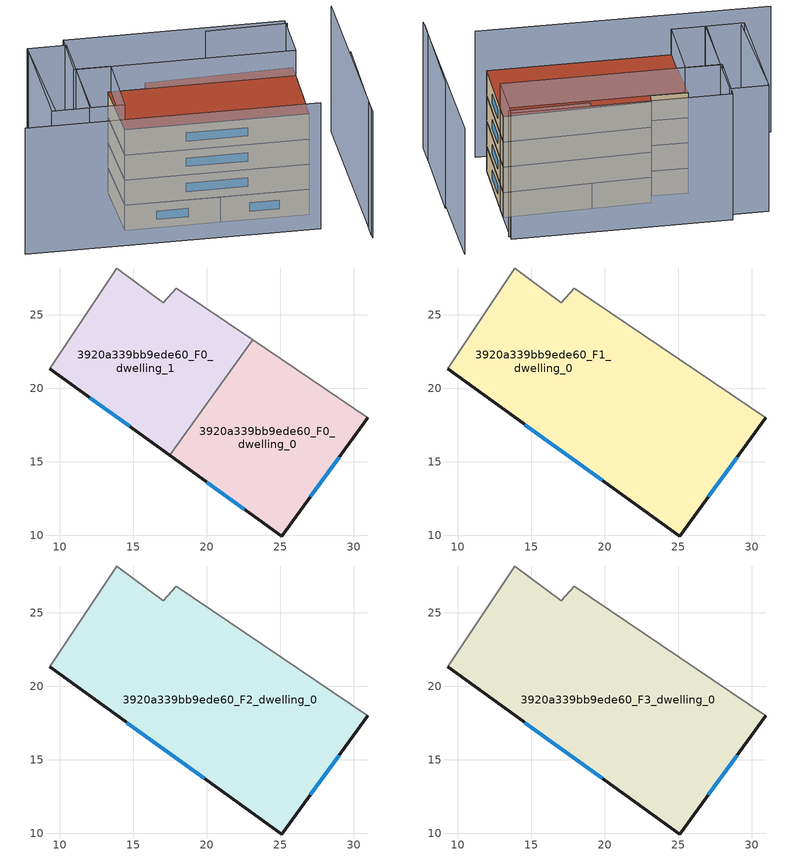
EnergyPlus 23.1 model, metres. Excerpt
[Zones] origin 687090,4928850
3920a339bb9ede60_F0_dwelling_0
 floor ground (EU_floor_Construction): 30.94,18.01 25.08,9.96 17.48,15.45 23.14,23.29 z0
 wall outside (EU_wall_Construction): 17.48,15.45 25.08,9.96 30.94,18.01 z0:3
 wall adiabatic (EU_wall_Construction): 30.94,18.01 23.14,23.29 z0:3
 wall to 3920a339bb9ede60_F0_dwelling_1 (EU_wall_Construction): 23.13,23.29 17.48,15.45 z0:3
 window (EU_Window_Construction): 27.04,12.64 28.99,15.33 / 20.01,13.62 22.55,11.79 z1:2
3920a339bb9ede60_F0_dwelling_1
 floor ground (EU_floor_Construction): 23.14,23.29 17.48,15.45 9.33,21.32 13.88,28.17 17.06,25.81 17.94,26.81 z0
 wall outside (EU_wall_Construction): 9.33,21.32 17.48,15.45 z0:3
 wall adiabatic (EU_wall_Construction): 23.14,23.29 17.94,26.81 17.06,25.81 13.88,28.17 9.33,21.32 z0:3
 window (EU_Window_Construction): 12.05,19.36 14.76,17.41 z1:2
3920a339bb9ede60_F1_dwelling_0
 floor to 3920a339bb9ede60_F0_dwelling_0 (EU_floor_Construction): 30.94,18.01 25.08,9.96 17.48,15.45 23.13,23.29 z3
 floor to 3920a339bb9ede60_F0_dwelling_1 (EU_floor_Construction): 23.13,23.29 17.48,15.45 9.33,21.32 13.88,28.17 17.06,25.81 17.94,26.81 z3
 wall outside (EU_wall_Construction): 9.33,21.32 25.08,9.96 30.94,18.01 z3:6
 wall adiabatic (EU_wall_Construction): 30.94,18.01 17.94,26.81 17.06,25.81 13.88,28.17 9.33,21.32 z3:6
 window (EU_Window_Construction): 27.04,12.64 28.99,15.33 / 14.58,17.53 19.84,13.75 z4:5
3920a339bb9ede60_F2_dwelling_0
 floor to 3920a339bb9ede60_F1_dwelling_0 (EU_floor_Construction): 30.94,18.01 25.08,9.96 9.33,21.32 13.88,28.17 17.06,25.81 17.94,26.81 z6
 wall outside (EU_wall_Construction): 9.33,21.32 25.08,9.96 30.94,18.01 z6:9
 wall adiabatic (EU_wall_Construction): 30.94,18.01 17.94,26.81 17.06,25.81 13.88,28.17 9.33,21.32 z6:9
 window (EU_Window_Construction): 27.04,12.64 28.99,15.33 / 14.58,17.53 19.84,13.75 z7:8
3920a339bb9ede60_F3_dwelling_0
 floor to 3920a339bb9ede60_F2_dwelling_0 (EU_floor_Construction): 30.94,18.01 25.08,9.96 9.33,21.32 13.88,28.17 17.06,25.81 17.94,26.81 z9
 wall outside (EU_wall_Construction): 9.33,21.32 25.08,9.96 30.94,18.01 z9:12
 wall adiabatic (EU_wall_Construction): 30.94,18.01 17.94,26.81 17.06,25.81 13.88,28.17 9.33,21.32 z9:12
 window (EU_Window_Construction): 27.04,12.64 28.99,15.33 / 14.58,17.53 19.84,13.75 z10:11
 roof outside (EU_roof_Construction): 25.08,9.96 30.94,18.01 17.94,26.81 17.06,25.81 13.88,28.17 9.33,21.32 z12
shading: -1.41,25.28 23.79,7.03 / 26.48,2.29 33.73,12.29 / 26.21,1.84 39.22,20.51 / 33.45,21.22 26.35,26.11 / 10.46,36.37 3.43,25.66 / 6.31,23.44 11.14,30.19 / 11.14,30.19 14.15,28.04 / 14.15,28.04 9.31,21.29 / 9.31,21.29 6.31,23.44 / 33.64,21.76 29.92,16.58 / 29.92,16.58 10.92,30.22 / 10.92,30.22 14.64,35.41 / 14.64,35.41 33.64,21.76 / 3.05,25.75 10.76,36.8 / 10.76,36.8 14.12,34.46 / 14.12,34.46 6.4,23.4 / 6.4,23.4 3.05,25.75 z0:15
[Building]
EU S2 Campaign: North Axis=0; Terrain=City; Solar Distribution=FullExterior
[Site:Location]
Bologna: Latitude=44.5; Longitude=11.25; Time Zone=1; Elevation=37
[SizingPeriod:WeatherFileDays]
AnnualSizingPeriod: Begin Month=1; Begin Day of Month=1; End Month=12; End Day of Month=31; Day of Week for Start Day=Monday; Use Weather File Daylight Saving Period=No; Use Weather File Rain and Snow Indicators=No
[MATERIAL]
EU_InternalMass_Material: Roughness=MediumRough; Thickness=0.1; Conductivity=1; Density=1800; Specific Heat=900; Thermal Absorptance=0.9; Solar Absorptance=0.7; Visible Absorptance=0.7
[MATERIAL:NOMASS] Roughness=MediumRough; Thermal Absorptance=0.9; Solar Absorptance=0.7; Visible Absorptance=0.7
Name | Thermal Resistance
EU_wall_NoMass | 0.937881
EU_roof_NoMass | 0.548572
EU_floor_NoMass | 0.71348
[WINDOWMATERIAL:SIMPLEGLAZINGSYSTEM]
EU_Window_SimpleGlazing: UFactor=4.25633; Solar Heat Gain Coefficient=0.85; Visible Transmittance=0.85
[CONSTRUCTION]
EU_wall_Construction: EU_wall_NoMass
EU_roof_Construction: EU_roof_NoMass
EU_floor_Construction: EU_floor_NoMass
EU_InternalMass_Construction: EU_InternalMass_Material
EU_Window_Construction: EU_Window_SimpleGlazing
[ZONE] Type=1; Multiplier=1; Ceiling Height=autocalculate; Floor Area=autocalculate; Part of Total Floor Area=Yes
Name | Volume
3920a339bb9ede60_F0_dwelling_0 | 276.906
3920a339bb9ede60_F1_dwelling_0 | 553.819
3920a339bb9ede60_F2_dwelling_0; 3920a339bb9ede60_F3_dwelling_0 | 553.838
3920a339bb9ede60_F0_dwelling_1 | 276.917
[INTERNALMASS] Construction=EU_InternalMass_Construction
Name | Zone or ZoneList | Surface Area
3920a339bb9ede60_F0_dwelling_0_EU_InternalMass | 3920a339bb9ede60_F0_dwelling_0 | 92.3015
3920a339bb9ede60_F0_dwelling_1_EU_InternalMass | 3920a339bb9ede60_F0_dwelling_1 | 92.306
3920a339bb9ede60_F1_dwelling_0_EU_InternalMass | 3920a339bb9ede60_F1_dwelling_0 | 184.613
3920a339bb9ede60_F2_dwelling_0_EU_InternalMass | 3920a339bb9ede60_F2_dwelling_0 | 184.613
3920a339bb9ede60_F3_dwelling_0_EU_InternalMass | 3920a339bb9ede60_F3_dwelling_0 | 184.613
[OTHEREQUIPMENT] Fuel Type=Electricity; Design Level Calculation Method=Watts/Area; Power per Zone Floor Area=1; Fraction Latent=0; Fraction Radiant=0; Fraction Lost=0; Carbon Dioxide Generation Rate=0; EndUse Subcategory=EU_Step8_InternalGains
Name | Zone or ZoneList or Space or SpaceList | Schedule
EU_Step8_InternalGain_3920a339bb9ede60_F0_dwelling_0_f000 | 3920a339bb9ede60_F0_dwelling_0 | EU_Step8_GainSchedule_3920a339bb9ede60_F0_dwelling_0_f000
EU_Step8_InternalGain_3920a339bb9ede60_F0_dwelling_1_f000 | 3920a339bb9ede60_F0_dwelling_1 | EU_Step8_GainSchedule_3920a339bb9ede60_F0_dwelling_1_f000
EU_Step8_InternalGain_3920a339bb9ede60_F1_dwelling_0_f000 | 3920a339bb9ede60_F1_dwelling_0 | EU_Step8_GainSchedule_3920a339bb9ede60_F1_dwelling_0_f000
EU_Step8_InternalGain_3920a339bb9ede60_F2_dwelling_0_f000 | 3920a339bb9ede60_F2_dwelling_0 | EU_Step8_GainSchedule_3920a339bb9ede60_F2_dwelling_0_f000
EU_Step8_InternalGain_3920a339bb9ede60_F3_dwelling_0_f000 | 3920a339bb9ede60_F3_dwelling_0 | EU_Step8_GainSchedule_3920a339bb9ede60_F3_dwelling_0_f000
[ZONEVENTILATION:DESIGNFLOWRATE] Schedule=EU_AlwaysOn; Design Flow Rate Calculation Method=AirChanges/Hour; Air Changes per Hour=0.687892; Ventilation Type=Natural; Fan Pressure Rise=0; Fan Total Efficiency=1; Constant Term Coefficient=1; Temperature Term Coefficient=0; Velocity Term Coefficient=0; Velocity Squared Term Coefficient=0; Minimum Indoor Temperature=-100; Maximum Indoor Temperature=100; Delta Temperature=-100; Minimum Outdoor Temperature=-100; Maximum Outdoor Temperature=100; Maximum Wind Speed=40
Name | Zone or ZoneList or Space or SpaceList
EU_ConstantAir_3920a339bb9ede60_F0_dwelling_0 | 3920a339bb9ede60_F0_dwelling_0
EU_ConstantAir_3920a339bb9ede60_F0_dwelling_1 | 3920a339bb9ede60_F0_dwelling_1
EU_ConstantAir_3920a339bb9ede60_F1_dwelling_0 | 3920a339bb9ede60_F1_dwelling_0
EU_ConstantAir_3920a339bb9ede60_F2_dwelling_0 | 3920a339bb9ede60_F2_dwelling_0
EU_ConstantAir_3920a339bb9ede60_F3_dwelling_0 | 3920a339bb9ede60_F3_dwelling_0
[HVACTEMPLATE:THERMOSTAT] Constant Heating Setpoint=20; Constant Cooling Setpoint=50
EU_HeatOnly_3920a339bb9ede60_F0_dwelling_0; EU_HeatOnly_3920a339bb9ede60_F0_dwelling_1; EU_HeatOnly_3920a339bb9ede60_F1_dwelling_0; EU_HeatOnly_3920a339bb9ede60_F2_dwelling_0; EU_HeatOnly_3920a339bb9ede60_F3_dwelling_0
[HVACTEMPLATE:ZONE:IDEALLOADSAIRSYSTEM] System Availability Schedule=EU_AlwaysOn; Maximum Heating Supply Air Temperature=50; Minimum Cooling Supply Air Temperature=13; Maximum Heating Supply Air Humidity Ratio=0.0156; Minimum Cooling Supply Air Humidity Ratio=0.0077; Heating Limit=NoLimit; Cooling Limit=NoLimit; Heating Availability Schedule=EU_AlwaysOn; Cooling Availability Schedule=EU_CoolingOff; Dehumidification Control Type=ConstantSensibleHeatRatio; Cooling Sensible Heat Ratio=0.7; Dehumidification Setpoint=60; Humidification Control Type=None; Humidification Setpoint=30; Outdoor Air Method=None; Outdoor Air Flow Rate per Person=0.00944; Outdoor Air Flow Rate per Zone Floor Area=0; Outdoor Air Flow Rate per Zone=0; Demand Controlled Ventilation Type=None; Outdoor Air Economizer Type=NoEconomizer; Heat Recovery Type=None; Sensible Heat Recovery Effectiveness=0.7; Latent Heat Recovery Effectiveness=0.65
Name | Template Thermostat
3920a339bb9ede60_F0_dwelling_0 | EU_HeatOnly_3920a339bb9ede60_F0_dwelling_0
3920a339bb9ede60_F0_dwelling_1 | EU_HeatOnly_3920a339bb9ede60_F0_dwelling_1
3920a339bb9ede60_F1_dwelling_0 | EU_HeatOnly_3920a339bb9ede60_F1_dwelling_0
3920a339bb9ede60_F2_dwelling_0 | EU_HeatOnly_3920a339bb9ede60_F2_dwelling_0
3920a339bb9ede60_F3_dwelling_0 | EU_HeatOnly_3920a339bb9ede60_F3_dwelling_0
[SIZING:ZONE] Zone Cooling Design Supply Air Temperature Input Method=SupplyAirTemperature; Zone Cooling Design Supply Air Temperature=13; Zone Heating Design Supply Air Temperature Input Method=SupplyAirTemperature; Zone Heating Design Supply Air Temperature=50; Zone Cooling Design Supply Air Humidity Ratio=0.008; Zone Heating Design Supply Air Humidity Ratio=0.008; Cooling Design Air Flow Method=DesignDay; Cooling Design Air Flow Rate=0; Cooling Minimum Air Flow per Zone Floor Area=0.000762; Cooling Minimum Air Flow=0; Cooling Minimum Air Flow Fraction=0.2; Heating Design Air Flow Method=DesignDay; Heating Design Air Flow Rate=0; Heating Maximum Air Flow per Zone Floor Area=0.002032; Heating Maximum Air Flow=0.141576; Heating Maximum Air Flow Fraction=0.3; Account for Dedicated Outdoor Air System=No; Dedicated Outdoor Air System Control Strategy=NeutralSupplyAir; Dedicated Outdoor Air Low Setpoint Temperature for Design=autosize; Dedicated Outdoor Air High Setpoint Temperature for Design=autosize; Zone Load Sizing Method=Sensible Load Only No Latent Load; Zone Latent Cooling Design Supply Air Humidity Ratio Input Method=HumidityRatioDifference; Zone Cooling Design Supply Air Humidity Ratio Difference=0.005; Zone Latent Heating Design Supply Air Humidity Ratio Input Method=HumidityRatioDifference; Zone Humidification Design Supply Air Humidity Ratio Difference=0.005
3920a339bb9ede60_F0_dwelling_0; 3920a339bb9ede60_F0_dwelling_1; 3920a339bb9ede60_F1_dwelling_0; 3920a339bb9ede60_F2_dwelling_0; 3920a339bb9ede60_F3_dwelling_0
[SCHEDULE:CONSTANT]
Name | Hourly Value
EU_AlwaysOn | 1
EU_CoolingOff | 0
[SCHEDULE:FILE] Column Number=1; Rows to Skip at Top=0; Number of Hours of Data=8760; Column Separator=Comma; Interpolate to Timestep=No; Minutes per Item=60; Adjust Schedule for Daylight Savings=Yes
Name | File
EU_Step8_GainSchedule_3920a339bb9ede60_F0_dwelling_0_f000 | ../../schedules/3920a339bb9ede60/3920a339bb9ede60_F0_dwelling_0_f000_gain.csv
EU_Step8_GainSchedule_3920a339bb9ede60_F0_dwelling_1_f000 | ../../schedules/3920a339bb9ede60/3920a339bb9ede60_F0_dwelling_1_f000_gain.csv
EU_Step8_GainSchedule_3920a339bb9ede60_F1_dwelling_0_f000 | ../../schedules/3920a339bb9ede60/3920a339bb9ede60_F1_dwelling_0_f000_gain.csv
EU_Step8_GainSchedule_3920a339bb9ede60_F2_dwelling_0_f000 | ../../schedules/3920a339bb9ede60/3920a339bb9ede60_F2_dwelling_0_f000_gain.csv
EU_Step8_GainSchedule_3920a339bb9ede60_F3_dwelling_0_f000 | ../../schedules/3920a339bb9ede60/3920a339bb9ede60_F3_dwelling_0_f000_gain.csv
